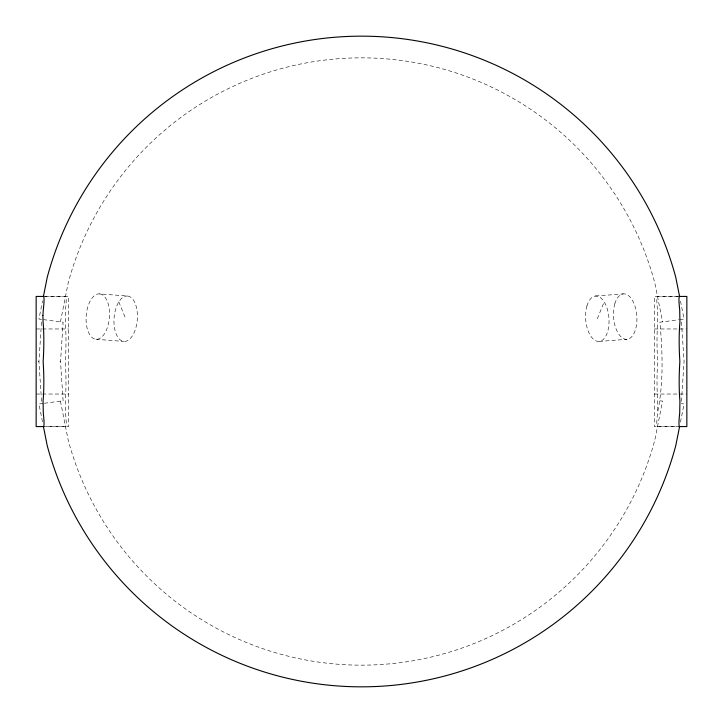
<?xml version="1.0" encoding="UTF-8"?>
<svg xmlns="http://www.w3.org/2000/svg" width="723" height="723" viewBox="0 0 723 723"><rect width="100%" height="100%" fill="white"/><g stroke="black" fill="none" stroke-linecap="round" stroke-linejoin="round"><path stroke-width="0.54" stroke-dasharray="3.62 2.71" d="M41.545 401.392L38.934 361.5L41.69 319.394L38.934 319.033L42.558 300.813M44.311 403.262L63.109 400.786L60.533 361.5L63.109 322.214L42.16 319.458M679.593 426.48L657.505 426.57A63.787 4.166 -78.8 0 1 657.532 413.122C663.578 383.235 662.729 352.444 659.891 322.214L678.689 319.738M681.455 401.392L684.066 361.5L681.455 321.608M60.434 321.862L68.188 282.91A303.66 303.66 0 0 1 654.812 282.91L662.566 321.862M680.442 422.187L684.066 403.967L681.31 403.606M597.306 318.735L604.193 301.898M43.235 403.398L38.934 403.967L42.558 422.187M679.765 319.602L684.066 319.033L680.442 300.813M595.454 296.032L623.334 293.89M599.168 341.437L627.049 339.286M43.407 296.52L65.495 296.43A63.787 4.166 -78.8 0 1 65.468 309.878L65.703 328.965A63.76 12.408 -86.2 0 1 65.305 361.5A63.76 12.408 86.2 0 1 65.703 394.035L65.468 413.122A63.787 4.166 78.7 0 1 65.495 426.57L43.407 426.48M45.178 296.43L68.685 296.43L68.685 426.57L45.178 426.57M677.822 296.43L654.315 296.43L654.315 426.57L677.822 426.57M36.15 328.965L68.685 328.965M654.315 328.965L686.85 328.965M38.192 361.5L38.934 361.5M59.973 361.5L60.533 361.5M36.15 394.035L68.685 394.035M654.315 394.035L686.85 394.035M679.593 296.52L657.505 296.43A63.787 4.166 78.8 0 0 657.541 309.887L657.297 328.965A63.76 12.408 86.3 0 0 657.695 361.5A63.76 12.408 -86.3 0 0 657.297 394.035L657.695 411.857M99.666 293.89A22.774 11.64 -85.6 0 1 106.914 328.902A22.774 11.64 -85.6 0 1 86.841 326.977A22.774 11.64 -85.6 0 1 99.666 293.89L127.546 296.032A22.774 11.64 -85.6 0 1 134.794 331.044A22.774 11.64 -85.6 0 1 114.731 329.128A22.774 11.64 -85.6 0 1 127.546 296.032M95.951 339.286L123.832 341.437M659.891 400.786L662.566 401.138L654.812 440.09A303.66 303.66 0 0 1 68.188 440.09L60.434 401.138M118.807 301.898L125.694 318.735M614.866 303.651A22.774 11.64 85.6 0 0 625.522 339.241A22.774 11.64 85.6 0 0 635.183 306.877A22.774 11.64 85.6 0 0 614.866 303.651M586.986 305.793A22.774 11.64 85.6 0 0 597.641 341.383A22.774 11.64 85.6 0 0 607.302 309.028A22.774 11.64 85.6 0 0 586.986 305.793"/><path stroke-width="1.08" d="M44.049 296.43L36.15 296.43L36.15 426.57L44.049 426.57M678.951 296.43L686.85 296.43L686.85 426.57L678.951 426.57M42.901 315.49L43.073 321.889A63.787 12.418 -86.2 0 1 43.145 361.5A63.787 12.418 86.3 0 1 43.073 401.111L43.299 413.122A63.76 4.157 78.8 0 1 43.787 426.019L43.407 426.48L47.239 445.702A325.35 325.35 0 0 0 675.761 445.702L679.593 426.48L679.213 426.01A63.76 4.157 -78.8 0 1 679.701 413.122L679.927 401.111A63.787 12.418 -86.3 0 1 679.855 361.5A63.787 12.418 86.3 0 1 679.927 321.889L679.701 309.878A63.76 4.157 78.8 0 1 679.213 296.981L679.593 296.52L675.761 277.298A325.35 325.35 0 0 0 47.239 277.289L43.407 296.52L43.787 296.99A63.76 4.157 -78.8 0 1 43.299 309.878L42.901 315.49"/></g></svg>
